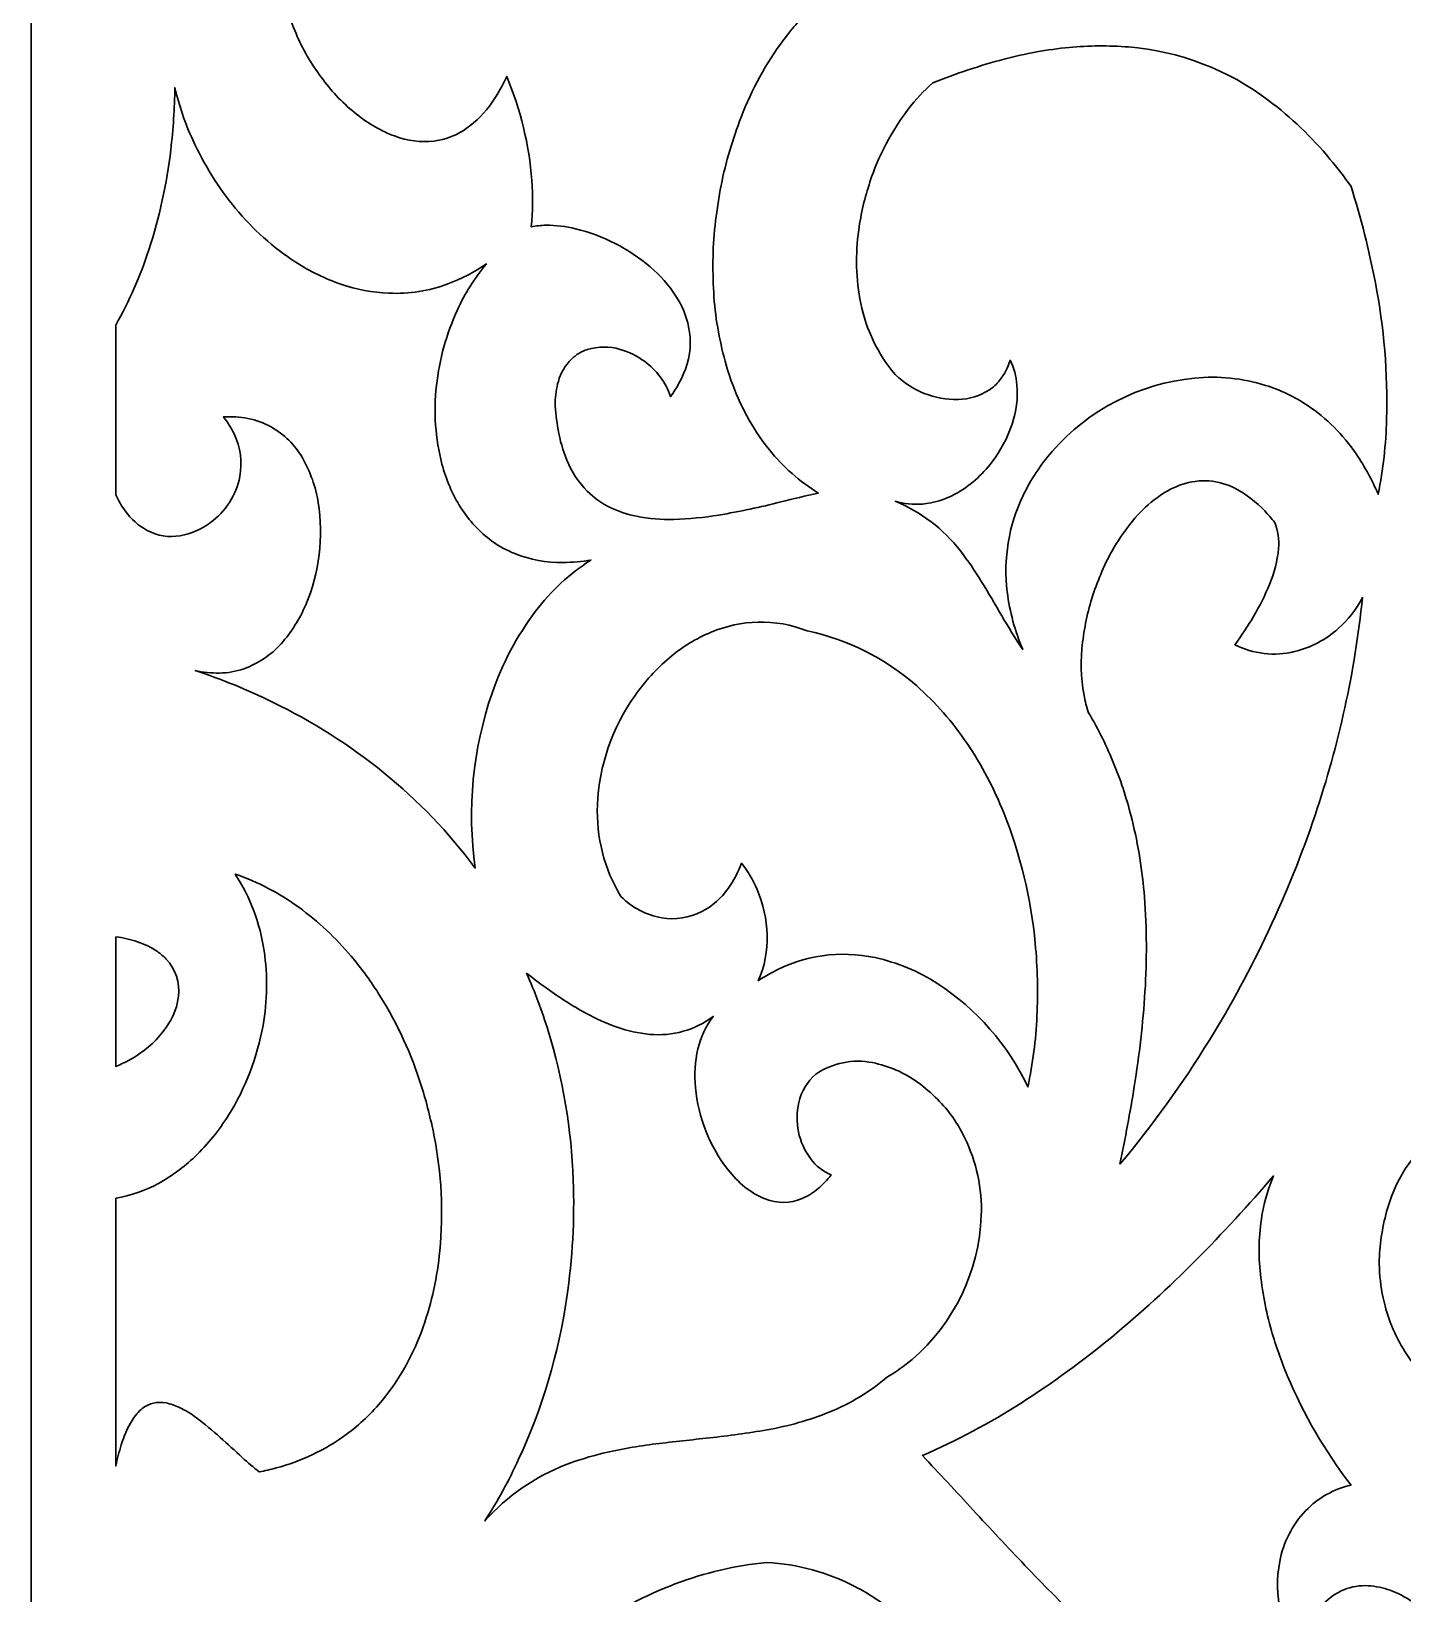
# Model space of a CAD drawing. Header units: centimetres. Extents: x 12.2 to 20.8, y -9 to 9.
# Drawn here: x 12.157 to 15.808, y -4.054 to 0.105 of the extents above; entities that cross this region are included whole.
import ezdxf

# ---------------------------------------------------------------- set-up
doc = ezdxf.new("R2010")
doc.units = ezdxf.units.CM
doc.header["$MEASUREMENT"] = 0
doc.layers.add('layer 1', color=7, linetype='Continuous')

msp = doc.modelspace()

# ---------------------------------------------------------------- linework, layer by layer
at = {"layer": 'layer 1', "color": 250, "lineweight": 30}
for points, knots in [([(20.79752, 9.00068), (20.79752, 9.00068), (12.15709, 9.00068), (12.15709, 9.00068), (12.15709, 9.00068), (12.15709, 9.00068), (12.15709, -9.00021), (12.15709, -9.00021), (12.15709, -9.00021), (12.15709, -9.00021), (20.79752, -9.00021), (20.79752, -9.00021), (20.79752, -9.00021), (20.79752, -9.00021), (20.79752, 9.00068), (20.79752, 9.00068)], [0, 0, 0, 0, 0.2, 0.2, 0.2, 0.2, 0.4, 0.4, 0.4, 0.4, 0.6, 0.6, 0.6, 0.6, 1, 1, 1, 1]), ([(14.37191, 1.285), (14.42733, 1.26719), (14.48125, 1.24504), (14.53318, 1.21873), (14.53318, 1.21873), (14.49732, 1.23253), (14.45994, 1.24201), (14.42184, 1.24698), (14.42184, 1.24698), (14.36106, 1.25491), (14.29926, 1.24903), (14.24107, 1.22978), (14.24107, 1.22978), (14.19495, 1.21452), (14.15142, 1.19229), (14.11202, 1.16388), (14.11202, 1.16388), (14.07021, 1.13374), (14.03246, 1.09832), (13.99974, 1.0585), (13.99974, 1.0585), (13.9135, 0.95356), (13.85701, 0.82732), (13.83627, 0.69308), (13.83627, 0.69308), (13.82749, 0.63621), (13.82656, 0.57839), (13.83353, 0.52127), (13.83353, 0.52127), (13.83926, 0.47436), (13.85259, 0.42868), (13.87298, 0.38604), (13.87298, 0.38604), (13.90223, 0.32492), (13.94816, 0.27326), (14.00546, 0.23708), (14.00546, 0.23708), (14.03796, 0.21655), (14.07331, 0.2009), (14.11035, 0.19063), (14.11035, 0.19063), (14.15191, 0.17911), (14.19459, 0.17207), (14.23764, 0.16964), (14.23764, 0.16964), (14.20909, 0.14322), (14.18306, 0.1142), (14.1599, 0.08296), (14.1599, 0.08296), (14.11296, 0.01967), (14.07487, -0.04974), (14.04671, -0.12333), (14.04671, -0.12333), (14.03549, -0.15263), (14.02535, -0.18233), (14.0163, -0.21237), (14.0163, -0.21237), (14.00712, -0.24283), (13.9995, -0.27375), (13.99346, -0.30498), (13.99346, -0.30498), (13.98739, -0.3364), (13.98241, -0.36802), (13.97852, -0.39979), (13.97852, -0.39979), (13.97463, -0.43152), (13.97239, -0.46344), (13.97178, -0.4954), (13.97178, -0.4954), (13.97119, -0.5271), (13.97179, -0.55881), (13.97358, -0.59046), (13.97358, -0.59046), (13.97535, -0.62167), (13.97891, -0.65276), (13.98423, -0.68357), (13.98423, -0.68357), (13.98945, -0.71379), (13.99607, -0.74376), (14.00405, -0.77337), (14.00405, -0.77337), (14.02225, -0.84086), (14.05084, -0.90513), (14.08877, -0.96384), (14.08877, -0.96384), (14.09891, -0.97953), (14.10992, -0.99463), (14.12175, -1.00908), (14.12175, -1.00908), (14.15842, -1.05449), (14.20243, -1.09348), (14.25194, -1.1244), (14.25194, -1.1244), (14.21856, -1.1316), (14.18531, -1.13942), (14.15222, -1.14786), (14.15222, -1.14786), (14.09781, -1.16174), (14.04285, -1.17333), (13.98747, -1.18261), (13.98747, -1.18261), (13.94765, -1.18928), (13.90742, -1.19317), (13.86706, -1.19423), (13.86706, -1.19423), (13.83396, -1.1951), (13.80087, -1.19234), (13.76837, -1.18599), (13.76837, -1.18599), (13.74388, -1.18121), (13.72011, -1.17329), (13.69764, -1.16244), (13.69764, -1.16244), (13.6751, -1.15154), (13.65458, -1.13689), (13.63697, -1.1191), (13.63697, -1.1191), (13.61365, -1.09556), (13.59526, -1.06762), (13.58284, -1.0369), (13.58284, -1.0369), (13.57223, -1.01065), (13.56441, -0.98337), (13.5595, -0.95548), (13.5595, -0.95548), (13.5553, -0.93161), (13.55255, -0.9075), (13.55126, -0.88329), (13.55126, -0.88329), (13.55193, -0.86416), (13.55487, -0.84518), (13.56004, -0.82674), (13.56004, -0.82674), (13.56633, -0.80434), (13.57836, -0.78398), (13.59496, -0.76767), (13.59496, -0.76767), (13.60699, -0.75585), (13.62166, -0.74708), (13.63777, -0.74208), (13.63777, -0.74208), (13.66599, -0.73333), (13.69615, -0.73317), (13.72446, -0.74162), (13.72446, -0.74162), (13.74768, -0.74854), (13.76956, -0.75931), (13.78923, -0.77347), (13.78923, -0.77347), (13.82156, -0.79676), (13.84582, -0.82951), (13.85869, -0.86722), (13.85869, -0.86722), (13.8752, -0.84479), (13.88854, -0.82018), (13.89834, -0.79411), (13.89834, -0.79411), (13.91185, -0.75817), (13.91482, -0.7191), (13.90691, -0.68153), (13.90691, -0.68153), (13.90078, -0.65246), (13.88933, -0.62477), (13.87313, -0.59988), (13.87313, -0.59988), (13.85419, -0.57077), (13.83111, -0.54456), (13.80463, -0.52209), (13.80463, -0.52209), (13.7471, -0.47326), (13.67894, -0.4385), (13.60562, -0.42063), (13.60562, -0.42063), (13.58001, -0.41439), (13.55373, -0.41125), (13.52737, -0.41131), (13.52737, -0.41131), (13.51409, -0.41133), (13.50084, -0.41274), (13.48785, -0.4155), (13.48785, -0.4155), (13.4921, -0.37453), (13.49266, -0.33325), (13.48951, -0.29218), (13.48951, -0.29218), (13.48221, -0.19686), (13.4596, -0.10331), (13.42254, -0.01519), (13.42254, -0.01519), (13.41155, -0.03917), (13.39856, -0.06217), (13.38372, -0.08398), (13.38372, -0.08398), (13.36516, -0.11123), (13.34188, -0.13494), (13.31497, -0.15399), (13.31497, -0.15399), (13.29315, -0.16943), (13.26827, -0.17999), (13.242, -0.18494), (13.242, -0.18494), (13.20714, -0.19153), (13.1712, -0.1892), (13.13747, -0.17819), (13.13747, -0.17819), (13.11962, -0.17237), (13.10225, -0.16519), (13.08548, -0.15673), (13.08548, -0.15673), (13.06788, -0.14755), (13.05105, -0.13695), (13.03515, -0.12505), (13.03515, -0.12505), (13.0009, -0.09974), (12.97019, -0.06998), (12.94381, -0.03654), (12.94381, -0.03654), (12.93006, -0.01911), (12.91711, -0.00107), (12.905, 0.01754), (12.905, 0.01754), (12.89275, 0.03636), (12.88181, 0.056), (12.87224, 0.07632), (12.87224, 0.07632), (12.86269, 0.0966), (12.85414, 0.11733), (12.84661, 0.13844), (12.84661, 0.13844), (12.82826, 0.1899), (12.81961, 0.2443), (12.82107, 0.29892), (12.82107, 0.29892), (12.82136, 0.30965), (12.82218, 0.32036), (12.82353, 0.33101), (12.82353, 0.33101), (12.82484, 0.40339), (12.83284, 0.47548), (12.84742, 0.54638), (12.84742, 0.54638), (12.87455, 0.67842), (12.92959, 0.80306), (13.00886, 0.91208), (13.00886, 0.91208), (13.03164, 0.9434), (13.05646, 0.97319), (13.08315, 1.00126), (13.08315, 1.00126), (13.15292, 1.07464), (13.23326, 1.13714), (13.32153, 1.18673), (13.32153, 1.18673), (13.39084, 1.22567), (13.4638, 1.25769), (13.53938, 1.28235), (13.53938, 1.28235), (13.64315, 1.31621), (13.75067, 1.33712), (13.85956, 1.34464), (13.85956, 1.34464), (13.90675, 1.34789), (13.95407, 1.34894), (14.00136, 1.34776), (14.00136, 1.34776), (14.12725, 1.34464), (14.25201, 1.32351), (14.37191, 1.285)], [0, 0, 0, 0, 0.0147059, 0.0147059, 0.0147059, 0.0147059, 0.0294118, 0.0294118, 0.0294118, 0.0294118, 0.0441176, 0.0441176, 0.0441176, 0.0441176, 0.0588235, 0.0588235, 0.0588235, 0.0588235, 0.0735294, 0.0735294, 0.0735294, 0.0735294, 0.0882353, 0.0882353, 0.0882353, 0.0882353, 0.1029412, 0.1029412, 0.1029412, 0.1029412, 0.1176471, 0.1176471, 0.1176471, 0.1176471, 0.1323529, 0.1323529, 0.1323529, 0.1323529, 0.1470588, 0.1470588, 0.1470588, 0.1470588, 0.1617647, 0.1617647, 0.1617647, 0.1617647, 0.1764706, 0.1764706, 0.1764706, 0.1764706, 0.1911765, 0.1911765, 0.1911765, 0.1911765, 0.2058824, 0.2058824, 0.2058824, 0.2058824, 0.2205882, 0.2205882, 0.2205882, 0.2205882, 0.2352941, 0.2352941, 0.2352941, 0.2352941, 0.25, 0.25, 0.25, 0.25, 0.2647059, 0.2647059, 0.2647059, 0.2647059, 0.2794118, 0.2794118, 0.2794118, 0.2794118, 0.2941176, 0.2941176, 0.2941176, 0.2941176, 0.3088235, 0.3088235, 0.3088235, 0.3088235, 0.3235294, 0.3235294, 0.3235294, 0.3235294, 0.3382353, 0.3382353, 0.3382353, 0.3382353, 0.3529412, 0.3529412, 0.3529412, 0.3529412, 0.3676471, 0.3676471, 0.3676471, 0.3676471, 0.3823529, 0.3823529, 0.3823529, 0.3823529, 0.3970588, 0.3970588, 0.3970588, 0.3970588, 0.4117647, 0.4117647, 0.4117647, 0.4117647, 0.4264706, 0.4264706, 0.4264706, 0.4264706, 0.4411765, 0.4411765, 0.4411765, 0.4411765, 0.4558824, 0.4558824, 0.4558824, 0.4558824, 0.4705882, 0.4705882, 0.4705882, 0.4705882, 0.4852941, 0.4852941, 0.4852941, 0.4852941, 0.5, 0.5, 0.5, 0.5, 0.5147059, 0.5147059, 0.5147059, 0.5147059, 0.5294118, 0.5294118, 0.5294118, 0.5294118, 0.5441176, 0.5441176, 0.5441176, 0.5441176, 0.5588235, 0.5588235, 0.5588235, 0.5588235, 0.5735294, 0.5735294, 0.5735294, 0.5735294, 0.5882353, 0.5882353, 0.5882353, 0.5882353, 0.6029412, 0.6029412, 0.6029412, 0.6029412, 0.6176471, 0.6176471, 0.6176471, 0.6176471, 0.6323529, 0.6323529, 0.6323529, 0.6323529, 0.6470588, 0.6470588, 0.6470588, 0.6470588, 0.6617647, 0.6617647, 0.6617647, 0.6617647, 0.6764706, 0.6764706, 0.6764706, 0.6764706, 0.6911765, 0.6911765, 0.6911765, 0.6911765, 0.7058824, 0.7058824, 0.7058824, 0.7058824, 0.7205882, 0.7205882, 0.7205882, 0.7205882, 0.7352941, 0.7352941, 0.7352941, 0.7352941, 0.75, 0.75, 0.75, 0.75, 0.7647059, 0.7647059, 0.7647059, 0.7647059, 0.7794118, 0.7794118, 0.7794118, 0.7794118, 0.7941176, 0.7941176, 0.7941176, 0.7941176, 0.8088235, 0.8088235, 0.8088235, 0.8088235, 0.8235294, 0.8235294, 0.8235294, 0.8235294, 0.8382353, 0.8382353, 0.8382353, 0.8382353, 0.8529412, 0.8529412, 0.8529412, 0.8529412, 0.8676471, 0.8676471, 0.8676471, 0.8676471, 0.8823529, 0.8823529, 0.8823529, 0.8823529, 0.8970588, 0.8970588, 0.8970588, 0.8970588, 0.9117647, 0.9117647, 0.9117647, 0.9117647, 0.9264706, 0.9264706, 0.9264706, 0.9264706, 0.9411765, 0.9411765, 0.9411765, 0.9411765, 0.9558824, 0.9558824, 0.9558824, 0.9558824, 0.9705882, 0.9705882, 0.9705882, 0.9705882, 1, 1, 1, 1]), ([(15.61383, -0.23499), (15.63338, -0.25855), (15.65211, -0.28279), (15.66997, -0.30766), (15.66997, -0.30766), (15.69639, -0.39186), (15.71804, -0.47748), (15.7348, -0.56412), (15.7348, -0.56412), (15.75791, -0.6836), (15.76795, -0.80522), (15.76475, -0.92687), (15.76475, -0.92687), (15.76298, -0.9942), (15.75548, -1.06125), (15.74233, -1.12731), (15.74233, -1.12731), (15.72622, -1.08979), (15.70658, -1.05387), (15.68368, -1.02006), (15.68368, -1.02006), (15.64906, -0.96892), (15.60489, -0.92491), (15.55362, -0.89049), (15.55362, -0.89049), (15.5194, -0.86751), (15.48202, -0.84963), (15.44265, -0.83742), (15.44265, -0.83742), (15.38153, -0.81848), (15.31722, -0.81192), (15.25353, -0.81814), (15.25353, -0.81814), (15.10707, -0.83248), (14.97149, -0.90222), (14.87472, -1.0131), (14.87472, -1.0131), (14.84362, -1.04873), (14.81746, -1.08841), (14.79697, -1.13105), (14.79697, -1.13105), (14.7587, -1.2107), (14.74411, -1.29973), (14.75498, -1.38743), (14.75498, -1.38743), (14.7615, -1.44004), (14.77534, -1.4915), (14.79608, -1.54028), (14.79608, -1.54028), (14.77662, -1.511), (14.75807, -1.48114), (14.74044, -1.45072), (14.74044, -1.45072), (14.72282, -1.42031), (14.70485, -1.39011), (14.68652, -1.36012), (14.68652, -1.36012), (14.66921, -1.33177), (14.65038, -1.30438), (14.63013, -1.27805), (14.63013, -1.27805), (14.58505, -1.21945), (14.52514, -1.17388), (14.45662, -1.14609), (14.45662, -1.14609), (14.48011, -1.15292), (14.50466, -1.15539), (14.52904, -1.15336), (14.52904, -1.15336), (14.55937, -1.15083), (14.58884, -1.14192), (14.61549, -1.12721), (14.61549, -1.12721), (14.65397, -1.10598), (14.6876, -1.07692), (14.71418, -1.04192), (14.71418, -1.04192), (14.73751, -1.01121), (14.7557, -0.9769), (14.76803, -0.94036), (14.76803, -0.94036), (14.77928, -0.90698), (14.78362, -0.87165), (14.78076, -0.83655), (14.78076, -0.83655), (14.77889, -0.81366), (14.77279, -0.79131), (14.76276, -0.77066), (14.76276, -0.77066), (14.75665, -0.79021), (14.74703, -0.80847), (14.73437, -0.82457), (14.73437, -0.82457), (14.72682, -0.83417), (14.71778, -0.84248), (14.70759, -0.8492), (14.70759, -0.8492), (14.6827, -0.86561), (14.65369, -0.87463), (14.62389, -0.87523), (14.62389, -0.87523), (14.5619, -0.87649), (14.50207, -0.85276), (14.45778, -0.80938), (14.45778, -0.80938), (14.45778, -0.80938), (14.45662, -0.80823), (14.45662, -0.80823), (14.45662, -0.80823), (14.43342, -0.78146), (14.41395, -0.75167), (14.39874, -0.71968), (14.39874, -0.71968), (14.38354, -0.68771), (14.37231, -0.65401), (14.36529, -0.61932), (14.36529, -0.61932), (14.35226, -0.5549), (14.35033, -0.48876), (14.35957, -0.42369), (14.35957, -0.42369), (14.36575, -0.38021), (14.37577, -0.33737), (14.38951, -0.29565), (14.38951, -0.29565), (14.41244, -0.226), (14.44685, -0.16069), (14.49132, -0.10238), (14.49132, -0.10238), (14.51076, -0.0769), (14.5327, -0.05345), (14.55682, -0.03236), (14.55682, -0.03236), (14.6187, -0.00741), (14.68204, 0.01371), (14.74651, 0.03088), (14.74651, 0.03088), (14.80329, 0.04601), (14.86121, 0.05644), (14.9197, 0.06209), (14.9197, 0.06209), (14.97214, 0.06715), (15.02491, 0.06756), (15.07742, 0.06332), (15.07742, 0.06332), (15.21286, 0.0524), (15.3423, 0.00304), (15.45065, -0.07896), (15.45065, -0.07896), (15.51086, -0.12453), (15.5656, -0.17688), (15.61383, -0.23499)], [0, 0, 0, 0, 0.025641, 0.025641, 0.025641, 0.025641, 0.0512821, 0.0512821, 0.0512821, 0.0512821, 0.0769231, 0.0769231, 0.0769231, 0.0769231, 0.1025641, 0.1025641, 0.1025641, 0.1025641, 0.1282051, 0.1282051, 0.1282051, 0.1282051, 0.1538462, 0.1538462, 0.1538462, 0.1538462, 0.1794872, 0.1794872, 0.1794872, 0.1794872, 0.2051282, 0.2051282, 0.2051282, 0.2051282, 0.2307692, 0.2307692, 0.2307692, 0.2307692, 0.2564103, 0.2564103, 0.2564103, 0.2564103, 0.2820513, 0.2820513, 0.2820513, 0.2820513, 0.3076923, 0.3076923, 0.3076923, 0.3076923, 0.3333333, 0.3333333, 0.3333333, 0.3333333, 0.3589744, 0.3589744, 0.3589744, 0.3589744, 0.3846154, 0.3846154, 0.3846154, 0.3846154, 0.4102564, 0.4102564, 0.4102564, 0.4102564, 0.4358974, 0.4358974, 0.4358974, 0.4358974, 0.4615385, 0.4615385, 0.4615385, 0.4615385, 0.4871795, 0.4871795, 0.4871795, 0.4871795, 0.5128205, 0.5128205, 0.5128205, 0.5128205, 0.5384615, 0.5384615, 0.5384615, 0.5384615, 0.5641026, 0.5641026, 0.5641026, 0.5641026, 0.5897436, 0.5897436, 0.5897436, 0.5897436, 0.6153846, 0.6153846, 0.6153846, 0.6153846, 0.6410256, 0.6410256, 0.6410256, 0.6410256, 0.6666667, 0.6666667, 0.6666667, 0.6666667, 0.6923077, 0.6923077, 0.6923077, 0.6923077, 0.7179487, 0.7179487, 0.7179487, 0.7179487, 0.7435897, 0.7435897, 0.7435897, 0.7435897, 0.7692308, 0.7692308, 0.7692308, 0.7692308, 0.7948718, 0.7948718, 0.7948718, 0.7948718, 0.8205128, 0.8205128, 0.8205128, 0.8205128, 0.8461538, 0.8461538, 0.8461538, 0.8461538, 0.8717949, 0.8717949, 0.8717949, 0.8717949, 0.8974359, 0.8974359, 0.8974359, 0.8974359, 0.9230769, 0.9230769, 0.9230769, 0.9230769, 0.9487179, 0.9487179, 0.9487179, 0.9487179, 1, 1, 1, 1]), ([(13.57268, -1.30903), (13.59753, -1.30876), (13.62232, -1.30658), (13.64684, -1.30251), (13.64684, -1.30251), (13.59, -1.33875), (13.54014, -1.38487), (13.4996, -1.43872), (13.4996, -1.43872), (13.44984, -1.50482), (13.41078, -1.5783), (13.38382, -1.65651), (13.38382, -1.65651), (13.33227, -1.80608), (13.3168, -1.96564), (13.33869, -2.12231), (13.33869, -2.12231), (13.26872, -2.02789), (13.1871, -1.94274), (13.09572, -1.86884), (13.09572, -1.86884), (13.00441, -1.79501), (12.90502, -1.73181), (12.79943, -1.68044), (12.79943, -1.68044), (12.73267, -1.64796), (12.66385, -1.61994), (12.5934, -1.59655), (12.5934, -1.59655), (12.61468, -1.60143), (12.63647, -1.6037), (12.6583, -1.60331), (12.6583, -1.60331), (12.68019, -1.60292), (12.70187, -1.59904), (12.72253, -1.59181), (12.72253, -1.59181), (12.76089, -1.57838), (12.79519, -1.55544), (12.82223, -1.5251), (12.82223, -1.5251), (12.84947, -1.49455), (12.87152, -1.45975), (12.88751, -1.42207), (12.88751, -1.42207), (12.92403, -1.33603), (12.93559, -1.24149), (12.92085, -1.14919), (12.92085, -1.14919), (12.91418, -1.10745), (12.89998, -1.06729), (12.87891, -1.03064), (12.87891, -1.03064), (12.85908, -0.99613), (12.8303, -0.96763), (12.79559, -0.94814), (12.79559, -0.94814), (12.7764, -0.93736), (12.75558, -0.92979), (12.73394, -0.92573), (12.73394, -0.92573), (12.71237, -0.92169), (12.69041, -0.9202), (12.66849, -0.9213), (12.66849, -0.9213), (12.67965, -0.9353), (12.68921, -0.9505), (12.697, -0.96661), (12.697, -0.96661), (12.71408, -1.00191), (12.7194, -1.04177), (12.71218, -1.08032), (12.71218, -1.08032), (12.7076, -1.1048), (12.69822, -1.12815), (12.68461, -1.14902), (12.68461, -1.14902), (12.67101, -1.16984), (12.65384, -1.1881), (12.6339, -1.20295), (12.6339, -1.20295), (12.61009, -1.22067), (12.58247, -1.23259), (12.55324, -1.23775), (12.55324, -1.23775), (12.52338, -1.24302), (12.49259, -1.23808), (12.46586, -1.22375), (12.46586, -1.22375), (12.44245, -1.2112), (12.42228, -1.19336), (12.40695, -1.17166), (12.40695, -1.17166), (12.39735, -1.15807), (12.38903, -1.14361), (12.38211, -1.12849), (12.38211, -1.12849), (12.38211, -1.12849), (12.38211, -0.67681), (12.38211, -0.67681), (12.38211, -0.67681), (12.41817, -0.61318), (12.4477, -0.54609), (12.47026, -0.47652), (12.47026, -0.47652), (12.49834, -0.38991), (12.51786, -0.30077), (12.52853, -0.21035), (12.52853, -0.21035), (12.53501, -0.15541), (12.53858, -0.10017), (12.53924, -0.04486), (12.53924, -0.04486), (12.5506, -0.09277), (12.56659, -0.13945), (12.58702, -0.18426), (12.58702, -0.18426), (12.61685, -0.24971), (12.6551, -0.31096), (12.70082, -0.3665), (12.70082, -0.3665), (12.74661, -0.42213), (12.80065, -0.47038), (12.8611, -0.50959), (12.8611, -0.50959), (12.89867, -0.53396), (12.9391, -0.55361), (12.98148, -0.5681), (12.98148, -0.5681), (13.02265, -0.58217), (13.06562, -0.59028), (13.10909, -0.59216), (13.10909, -0.59216), (13.16251, -0.59447), (13.21583, -0.58605), (13.26593, -0.56737), (13.26593, -0.56737), (13.30217, -0.55386), (13.33662, -0.53599), (13.36853, -0.51415), (13.36853, -0.51415), (13.33764, -0.55129), (13.31178, -0.59233), (13.2916, -0.63623), (13.2916, -0.63623), (13.26225, -0.70008), (13.24331, -0.7682), (13.23552, -0.83804), (13.23552, -0.83804), (13.2277, -0.90801), (13.23272, -0.9788), (13.25033, -1.04697), (13.25033, -1.04697), (13.26097, -1.08813), (13.27792, -1.12738), (13.30059, -1.16335), (13.30059, -1.16335), (13.3223, -1.19781), (13.35035, -1.22782), (13.38326, -1.25181), (13.38326, -1.25181), (13.40203, -1.26549), (13.42245, -1.27674), (13.44406, -1.28528), (13.44406, -1.28528), (13.48499, -1.30145), (13.52866, -1.30952), (13.57268, -1.30903)], [0, 0, 0, 0, 0.0232558, 0.0232558, 0.0232558, 0.0232558, 0.0465116, 0.0465116, 0.0465116, 0.0465116, 0.0697674, 0.0697674, 0.0697674, 0.0697674, 0.0930233, 0.0930233, 0.0930233, 0.0930233, 0.1162791, 0.1162791, 0.1162791, 0.1162791, 0.1395349, 0.1395349, 0.1395349, 0.1395349, 0.1627907, 0.1627907, 0.1627907, 0.1627907, 0.1860465, 0.1860465, 0.1860465, 0.1860465, 0.2093023, 0.2093023, 0.2093023, 0.2093023, 0.2325581, 0.2325581, 0.2325581, 0.2325581, 0.255814, 0.255814, 0.255814, 0.255814, 0.2790698, 0.2790698, 0.2790698, 0.2790698, 0.3023256, 0.3023256, 0.3023256, 0.3023256, 0.3255814, 0.3255814, 0.3255814, 0.3255814, 0.3488372, 0.3488372, 0.3488372, 0.3488372, 0.372093, 0.372093, 0.372093, 0.372093, 0.3953488, 0.3953488, 0.3953488, 0.3953488, 0.4186047, 0.4186047, 0.4186047, 0.4186047, 0.4418605, 0.4418605, 0.4418605, 0.4418605, 0.4651163, 0.4651163, 0.4651163, 0.4651163, 0.4883721, 0.4883721, 0.4883721, 0.4883721, 0.5116279, 0.5116279, 0.5116279, 0.5116279, 0.5348837, 0.5348837, 0.5348837, 0.5348837, 0.5581395, 0.5581395, 0.5581395, 0.5581395, 0.5813953, 0.5813953, 0.5813953, 0.5813953, 0.6046512, 0.6046512, 0.6046512, 0.6046512, 0.627907, 0.627907, 0.627907, 0.627907, 0.6511628, 0.6511628, 0.6511628, 0.6511628, 0.6744186, 0.6744186, 0.6744186, 0.6744186, 0.6976744, 0.6976744, 0.6976744, 0.6976744, 0.7209302, 0.7209302, 0.7209302, 0.7209302, 0.744186, 0.744186, 0.744186, 0.744186, 0.7674419, 0.7674419, 0.7674419, 0.7674419, 0.7906977, 0.7906977, 0.7906977, 0.7906977, 0.8139535, 0.8139535, 0.8139535, 0.8139535, 0.8372093, 0.8372093, 0.8372093, 0.8372093, 0.8604651, 0.8604651, 0.8604651, 0.8604651, 0.8837209, 0.8837209, 0.8837209, 0.8837209, 0.9069767, 0.9069767, 0.9069767, 0.9069767, 0.9302326, 0.9302326, 0.9302326, 0.9302326, 0.9534884, 0.9534884, 0.9534884, 0.9534884, 1, 1, 1, 1]), ([(15.05494, -2.91056), (15.06913, -2.84186), (15.08184, -2.77286), (15.09308, -2.70362), (15.09308, -2.70362), (15.10665, -2.62002), (15.11616, -2.53582), (15.12157, -2.4513), (15.12157, -2.4513), (15.12693, -2.36755), (15.12645, -2.28354), (15.12013, -2.19986), (15.12013, -2.19986), (15.11488, -2.13044), (15.10386, -2.06159), (15.08718, -1.994), (15.08718, -1.994), (15.07486, -1.94406), (15.05904, -1.89505), (15.03985, -1.84733), (15.03985, -1.84733), (15.02065, -1.7996), (14.99779, -1.75343), (14.97146, -1.70923), (14.97146, -1.70923), (14.96624, -1.69384), (14.96218, -1.67809), (14.95932, -1.66209), (14.95932, -1.66209), (14.95096, -1.61548), (14.94971, -1.56786), (14.95561, -1.52087), (14.95561, -1.52087), (14.95843, -1.49848), (14.96222, -1.47621), (14.96698, -1.45415), (14.96698, -1.45415), (14.97179, -1.43183), (14.97798, -1.40983), (14.98551, -1.38827), (14.98551, -1.38827), (14.993, -1.36684), (15.00135, -1.34571), (15.01054, -1.32494), (15.01054, -1.32494), (15.03339, -1.27326), (15.06421, -1.22547), (15.10187, -1.18334), (15.10187, -1.18334), (15.11965, -1.16344), (15.13979, -1.14576), (15.16183, -1.1307), (15.16183, -1.1307), (15.17971, -1.11849), (15.19911, -1.10867), (15.21955, -1.10151), (15.21955, -1.10151), (15.26645, -1.08508), (15.31811, -1.08892), (15.36207, -1.11209), (15.36207, -1.11209), (15.39129, -1.1275), (15.41775, -1.14767), (15.44034, -1.17176), (15.44034, -1.17176), (15.44958, -1.18161), (15.45842, -1.19184), (15.46682, -1.20241), (15.46682, -1.20241), (15.47591, -1.22431), (15.47943, -1.24813), (15.47708, -1.27172), (15.47708, -1.27172), (15.47379, -1.30462), (15.46573, -1.33687), (15.45313, -1.36744), (15.45313, -1.36744), (15.44103, -1.39683), (15.42677, -1.42529), (15.41048, -1.45258), (15.41048, -1.45258), (15.39511, -1.47835), (15.37862, -1.50344), (15.36107, -1.52778), (15.36107, -1.52778), (15.41005, -1.55263), (15.46625, -1.55918), (15.51962, -1.54624), (15.51962, -1.54624), (15.56287, -1.53576), (15.60284, -1.51473), (15.63597, -1.48501), (15.63597, -1.48501), (15.66216, -1.46152), (15.68402, -1.43364), (15.70059, -1.40261), (15.70059, -1.40261), (15.68003, -1.59967), (15.63768, -1.79388), (15.57433, -1.9816), (15.57433, -1.9816), (15.50355, -2.19131), (15.40912, -2.39233), (15.2929, -2.58069), (15.2929, -2.58069), (15.22162, -2.69622), (15.14208, -2.80647), (15.05494, -2.91056)], [0, 0, 0, 0, 0.0357143, 0.0357143, 0.0357143, 0.0357143, 0.0714286, 0.0714286, 0.0714286, 0.0714286, 0.1071429, 0.1071429, 0.1071429, 0.1071429, 0.1428571, 0.1428571, 0.1428571, 0.1428571, 0.1785714, 0.1785714, 0.1785714, 0.1785714, 0.2142857, 0.2142857, 0.2142857, 0.2142857, 0.25, 0.25, 0.25, 0.25, 0.2857143, 0.2857143, 0.2857143, 0.2857143, 0.3214286, 0.3214286, 0.3214286, 0.3214286, 0.3571429, 0.3571429, 0.3571429, 0.3571429, 0.3928571, 0.3928571, 0.3928571, 0.3928571, 0.4285714, 0.4285714, 0.4285714, 0.4285714, 0.4642857, 0.4642857, 0.4642857, 0.4642857, 0.5, 0.5, 0.5, 0.5, 0.5357143, 0.5357143, 0.5357143, 0.5357143, 0.5714286, 0.5714286, 0.5714286, 0.5714286, 0.6071429, 0.6071429, 0.6071429, 0.6071429, 0.6428571, 0.6428571, 0.6428571, 0.6428571, 0.6785714, 0.6785714, 0.6785714, 0.6785714, 0.7142857, 0.7142857, 0.7142857, 0.7142857, 0.75, 0.75, 0.75, 0.75, 0.7857143, 0.7857143, 0.7857143, 0.7857143, 0.8214286, 0.8214286, 0.8214286, 0.8214286, 0.8571429, 0.8571429, 0.8571429, 0.8571429, 0.8928571, 0.8928571, 0.8928571, 0.8928571, 0.9285714, 0.9285714, 0.9285714, 0.9285714, 1, 1, 1, 1]), ([(14.51295, -1.63684), (14.5642, -1.68218), (14.60952, -1.73382), (14.64781, -1.79052), (14.64781, -1.79052), (14.68695, -1.84849), (14.71975, -1.91052), (14.74563, -1.9755), (14.74563, -1.9755), (14.78996, -2.08682), (14.81819, -2.20392), (14.82946, -2.32321), (14.82946, -2.32321), (14.83553, -2.38746), (14.83705, -2.45207), (14.834, -2.51654), (14.834, -2.51654), (14.83101, -2.57986), (14.82294, -2.64284), (14.80988, -2.70487), (14.80988, -2.70487), (14.75685, -2.59287), (14.6738, -2.49784), (14.56988, -2.43033), (14.56988, -2.43033), (14.519, -2.39727), (14.46254, -2.37376), (14.40323, -2.36093), (14.40323, -2.36093), (14.30997, -2.34077), (14.21263, -2.35469), (14.12879, -2.40023), (14.12879, -2.40023), (14.1162, -2.40706), (14.10395, -2.41449), (14.09207, -2.42249), (14.09207, -2.42249), (14.10917, -2.3842), (14.11734, -2.34253), (14.11597, -2.30062), (14.11597, -2.30062), (14.1146, -2.25888), (14.10553, -2.21777), (14.08919, -2.17934), (14.08919, -2.17934), (14.07855, -2.15432), (14.06454, -2.13088), (14.04754, -2.10966), (14.04754, -2.10966), (14.03867, -2.1333), (14.02687, -2.15574), (14.01242, -2.17645), (14.01242, -2.17645), (13.9942, -2.20255), (13.96989, -2.22383), (13.94161, -2.23843), (13.94161, -2.23843), (13.90887, -2.25534), (13.87149, -2.2611), (13.83518, -2.25483), (13.83518, -2.25483), (13.79396, -2.24771), (13.75597, -2.22787), (13.72656, -2.19811), (13.72656, -2.19811), (13.68215, -2.12484), (13.66044, -2.04001), (13.66417, -1.95442), (13.66417, -1.95442), (13.66872, -1.84968), (13.70345, -1.74843), (13.76411, -1.66293), (13.76411, -1.66293), (13.79042, -1.62585), (13.82122, -1.59217), (13.85579, -1.56265), (13.85579, -1.56265), (13.8891, -1.53421), (13.92668, -1.51117), (13.96714, -1.49439), (13.96714, -1.49439), (14.00664, -1.478), (14.04879, -1.46888), (14.09153, -1.46746), (14.09153, -1.46746), (14.13629, -1.46637), (14.18081, -1.47444), (14.22234, -1.49117), (14.22234, -1.49117), (14.33022, -1.5136), (14.43042, -1.56384), (14.51295, -1.63684)], [0, 0, 0, 0, 0.0416667, 0.0416667, 0.0416667, 0.0416667, 0.0833333, 0.0833333, 0.0833333, 0.0833333, 0.125, 0.125, 0.125, 0.125, 0.1666667, 0.1666667, 0.1666667, 0.1666667, 0.2083333, 0.2083333, 0.2083333, 0.2083333, 0.25, 0.25, 0.25, 0.25, 0.2916667, 0.2916667, 0.2916667, 0.2916667, 0.3333333, 0.3333333, 0.3333333, 0.3333333, 0.375, 0.375, 0.375, 0.375, 0.4166667, 0.4166667, 0.4166667, 0.4166667, 0.4583333, 0.4583333, 0.4583333, 0.4583333, 0.5, 0.5, 0.5, 0.5, 0.5416667, 0.5416667, 0.5416667, 0.5416667, 0.5833333, 0.5833333, 0.5833333, 0.5833333, 0.625, 0.625, 0.625, 0.625, 0.6666667, 0.6666667, 0.6666667, 0.6666667, 0.7083333, 0.7083333, 0.7083333, 0.7083333, 0.75, 0.75, 0.75, 0.75, 0.7916667, 0.7916667, 0.7916667, 0.7916667, 0.8333333, 0.8333333, 0.8333333, 0.8333333, 0.875, 0.875, 0.875, 0.875, 0.9166667, 0.9166667, 0.9166667, 0.9166667, 1, 1, 1, 1]), ([(12.38211, -3.00087), (12.42189, -2.99449), (12.46027, -2.98131), (12.49558, -2.9619), (12.49558, -2.9619), (12.53078, -2.94255), (12.56329, -2.91869), (12.5923, -2.8909), (12.5923, -2.8909), (12.62674, -2.8579), (12.65693, -2.82074), (12.68219, -2.78028), (12.68219, -2.78028), (12.7278, -2.7072), (12.75896, -2.62606), (12.77396, -2.54123), (12.77396, -2.54123), (12.78558, -2.47553), (12.78656, -2.40841), (12.77687, -2.3424), (12.77687, -2.3424), (12.76619, -2.26966), (12.73995, -2.2001), (12.69993, -2.13843), (12.69993, -2.13843), (12.76032, -2.15944), (12.81731, -2.18925), (12.86903, -2.22686), (12.86903, -2.22686), (12.92066, -2.26441), (12.96754, -2.3081), (13.00863, -2.35696), (13.00863, -2.35696), (13.03663, -2.39026), (13.06223, -2.4255), (13.08526, -2.46241), (13.08526, -2.46241), (13.13231, -2.53784), (13.16953, -2.61901), (13.19599, -2.70389), (13.19599, -2.70389), (13.2093, -2.74658), (13.22034, -2.78996), (13.22906, -2.83382), (13.22906, -2.83382), (13.24918, -2.93506), (13.25442, -3.03871), (13.24461, -3.14146), (13.24461, -3.14146), (13.23803, -3.21037), (13.22323, -3.27826), (13.20052, -3.34366), (13.20052, -3.34366), (13.17595, -3.41444), (13.13923, -3.48042), (13.09203, -3.53862), (13.09203, -3.53862), (13.06402, -3.57317), (13.03164, -3.60396), (12.99572, -3.63021), (12.99572, -3.63021), (12.93957, -3.67126), (12.87627, -3.70153), (12.80907, -3.71947), (12.80907, -3.71947), (12.79419, -3.72344), (12.77918, -3.72691), (12.76406, -3.72985), (12.76406, -3.72985), (12.74838, -3.71772), (12.73324, -3.7049), (12.71869, -3.69141), (12.71869, -3.69141), (12.69931, -3.67344), (12.67976, -3.65565), (12.66006, -3.63803), (12.66006, -3.63803), (12.63976, -3.61989), (12.61875, -3.60257), (12.59705, -3.58613), (12.59705, -3.58613), (12.58283, -3.57535), (12.56754, -3.56605), (12.55142, -3.55838), (12.55142, -3.55838), (12.53989, -3.5529), (12.52774, -3.54884), (12.51522, -3.5463), (12.51522, -3.5463), (12.49357, -3.5419), (12.4711, -3.54712), (12.45362, -3.56064), (12.45362, -3.56064), (12.44223, -3.56944), (12.43264, -3.58034), (12.42535, -3.59276), (12.42535, -3.59276), (12.41328, -3.61333), (12.40366, -3.63523), (12.39668, -3.65803), (12.39668, -3.65803), (12.39097, -3.67663), (12.38611, -3.69549), (12.38211, -3.71453), (12.38211, -3.71453), (12.38211, -3.71453), (12.38211, -3.00087), (12.38211, -3.00087)], [0, 0, 0, 0, 0.0357143, 0.0357143, 0.0357143, 0.0357143, 0.0714286, 0.0714286, 0.0714286, 0.0714286, 0.1071429, 0.1071429, 0.1071429, 0.1071429, 0.1428571, 0.1428571, 0.1428571, 0.1428571, 0.1785714, 0.1785714, 0.1785714, 0.1785714, 0.2142857, 0.2142857, 0.2142857, 0.2142857, 0.25, 0.25, 0.25, 0.25, 0.2857143, 0.2857143, 0.2857143, 0.2857143, 0.3214286, 0.3214286, 0.3214286, 0.3214286, 0.3571429, 0.3571429, 0.3571429, 0.3571429, 0.3928571, 0.3928571, 0.3928571, 0.3928571, 0.4285714, 0.4285714, 0.4285714, 0.4285714, 0.4642857, 0.4642857, 0.4642857, 0.4642857, 0.5, 0.5, 0.5, 0.5, 0.5357143, 0.5357143, 0.5357143, 0.5357143, 0.5714286, 0.5714286, 0.5714286, 0.5714286, 0.6071429, 0.6071429, 0.6071429, 0.6071429, 0.6428571, 0.6428571, 0.6428571, 0.6428571, 0.6785714, 0.6785714, 0.6785714, 0.6785714, 0.7142857, 0.7142857, 0.7142857, 0.7142857, 0.75, 0.75, 0.75, 0.75, 0.7857143, 0.7857143, 0.7857143, 0.7857143, 0.8214286, 0.8214286, 0.8214286, 0.8214286, 0.8571429, 0.8571429, 0.8571429, 0.8571429, 0.8928571, 0.8928571, 0.8928571, 0.8928571, 0.9285714, 0.9285714, 0.9285714, 0.9285714, 1, 1, 1, 1]), ([(12.38211, -2.3051), (12.40164, -2.30805), (12.42091, -2.31259), (12.43971, -2.31867), (12.43971, -2.31867), (12.45858, -2.32478), (12.47648, -2.33355), (12.49286, -2.34472), (12.49286, -2.34472), (12.50133, -2.35049), (12.50915, -2.35715), (12.5162, -2.36459), (12.5162, -2.36459), (12.54135, -2.39109), (12.5534, -2.42745), (12.54909, -2.46374), (12.54909, -2.46374), (12.54605, -2.48929), (12.53736, -2.51386), (12.52365, -2.53565), (12.52365, -2.53565), (12.50386, -2.56709), (12.47792, -2.59422), (12.44741, -2.61541), (12.44741, -2.61541), (12.42706, -2.62955), (12.40514, -2.6413), (12.38211, -2.65043), (12.38211, -2.65043), (12.38211, -2.65043), (12.38211, -2.3051), (12.38211, -2.3051)], [0, 0, 0, 0, 0.1111111, 0.1111111, 0.1111111, 0.1111111, 0.2222222, 0.2222222, 0.2222222, 0.2222222, 0.3333333, 0.3333333, 0.3333333, 0.3333333, 0.4444444, 0.4444444, 0.4444444, 0.4444444, 0.5555556, 0.5555556, 0.5555556, 0.5555556, 0.6666667, 0.6666667, 0.6666667, 0.6666667, 0.7777778, 0.7777778, 0.7777778, 0.7777778, 1, 1, 1, 1]), ([(13.4753, -2.40229), (13.49361, -2.41654), (13.51218, -2.43045), (13.531, -2.44402), (13.531, -2.44402), (13.56385, -2.46771), (13.59809, -2.48942), (13.63352, -2.50903), (13.63352, -2.50903), (13.66006, -2.52371), (13.68781, -2.53612), (13.71645, -2.54611), (13.71645, -2.54611), (13.74444, -2.55587), (13.77351, -2.56224), (13.80303, -2.56506), (13.80303, -2.56506), (13.8634, -2.57084), (13.92379, -2.55384), (13.97227, -2.5174), (13.97227, -2.5174), (13.95262, -2.54277), (13.93878, -2.57214), (13.93173, -2.60344), (13.93173, -2.60344), (13.9241, -2.63733), (13.92187, -2.67221), (13.92512, -2.7068), (13.92512, -2.7068), (13.93259, -2.78619), (13.96247, -2.86188), (14.01127, -2.92496), (14.01127, -2.92496), (14.02459, -2.94219), (14.03987, -2.95783), (14.05679, -2.97156), (14.05679, -2.97156), (14.07307, -2.98477), (14.09127, -2.99542), (14.11075, -3.00316), (14.11075, -3.00316), (14.14235, -3.0157), (14.17763, -3.01535), (14.20896, -3.00216), (14.20896, -3.00216), (14.22446, -2.99564), (14.23884, -2.98671), (14.25156, -2.97571), (14.25156, -2.97571), (14.26423, -2.96475), (14.27584, -2.95262), (14.28624, -2.93949), (14.28624, -2.93949), (14.26443, -2.93), (14.24549, -2.91497), (14.23129, -2.89589), (14.23129, -2.89589), (14.19945, -2.85311), (14.18804, -2.79854), (14.20004, -2.74658), (14.20004, -2.74658), (14.20682, -2.71722), (14.22265, -2.69075), (14.2453, -2.67087), (14.2453, -2.67087), (14.28961, -2.64106), (14.34393, -2.63013), (14.39633, -2.64045), (14.39633, -2.64045), (14.43977, -2.64901), (14.48082, -2.66691), (14.51666, -2.6929), (14.51666, -2.6929), (14.53544, -2.70653), (14.55311, -2.72163), (14.56951, -2.73806), (14.56951, -2.73806), (14.59901, -2.76762), (14.62325, -2.80199), (14.6412, -2.8397), (14.6412, -2.8397), (14.67314, -2.90427), (14.68848, -2.97574), (14.68586, -3.04772), (14.68586, -3.04772), (14.6805, -3.19538), (14.61377, -3.33397), (14.50174, -3.43031), (14.50174, -3.43031), (14.48145, -3.44775), (14.45959, -3.46326), (14.43642, -3.47664), (14.43642, -3.47664), (14.39012, -3.51612), (14.33776, -3.54784), (14.28135, -3.57062), (14.28135, -3.57062), (14.22788, -3.59219), (14.17229, -3.60804), (14.11549, -3.61789), (14.11549, -3.61789), (14.06473, -3.62669), (14.01371, -3.63382), (13.96248, -3.63928), (13.96248, -3.63928), (13.91488, -3.64436), (13.86731, -3.6497), (13.81976, -3.65532), (13.81976, -3.65532), (13.77218, -3.66094), (13.72497, -3.66932), (13.67836, -3.68041), (13.67836, -3.68041), (13.64539, -3.68825), (13.61297, -3.69827), (13.58133, -3.7104), (13.58133, -3.7104), (13.49816, -3.74227), (13.42386, -3.79371), (13.36476, -3.86033), (13.36476, -3.86033), (13.39832, -3.80778), (13.42828, -3.75301), (13.45441, -3.69639), (13.45441, -3.69639), (13.5176, -3.55952), (13.5608, -3.41425), (13.58266, -3.26509), (13.58266, -3.26509), (13.5978, -3.16179), (13.60355, -3.05732), (13.59984, -2.95298), (13.59984, -2.95298), (13.59505, -2.81824), (13.57256, -2.68468), (13.53296, -2.5558), (13.53296, -2.5558), (13.51689, -2.5035), (13.49763, -2.45224), (13.4753, -2.40229)], [0, 0, 0, 0, 0.0277778, 0.0277778, 0.0277778, 0.0277778, 0.0555556, 0.0555556, 0.0555556, 0.0555556, 0.0833333, 0.0833333, 0.0833333, 0.0833333, 0.1111111, 0.1111111, 0.1111111, 0.1111111, 0.1388889, 0.1388889, 0.1388889, 0.1388889, 0.1666667, 0.1666667, 0.1666667, 0.1666667, 0.1944444, 0.1944444, 0.1944444, 0.1944444, 0.2222222, 0.2222222, 0.2222222, 0.2222222, 0.25, 0.25, 0.25, 0.25, 0.2777778, 0.2777778, 0.2777778, 0.2777778, 0.3055556, 0.3055556, 0.3055556, 0.3055556, 0.3333333, 0.3333333, 0.3333333, 0.3333333, 0.3611111, 0.3611111, 0.3611111, 0.3611111, 0.3888889, 0.3888889, 0.3888889, 0.3888889, 0.4166667, 0.4166667, 0.4166667, 0.4166667, 0.4444444, 0.4444444, 0.4444444, 0.4444444, 0.4722222, 0.4722222, 0.4722222, 0.4722222, 0.5, 0.5, 0.5, 0.5, 0.5277778, 0.5277778, 0.5277778, 0.5277778, 0.5555556, 0.5555556, 0.5555556, 0.5555556, 0.5833333, 0.5833333, 0.5833333, 0.5833333, 0.6111111, 0.6111111, 0.6111111, 0.6111111, 0.6388889, 0.6388889, 0.6388889, 0.6388889, 0.6666667, 0.6666667, 0.6666667, 0.6666667, 0.6944444, 0.6944444, 0.6944444, 0.6944444, 0.7222222, 0.7222222, 0.7222222, 0.7222222, 0.75, 0.75, 0.75, 0.75, 0.7777778, 0.7777778, 0.7777778, 0.7777778, 0.8055556, 0.8055556, 0.8055556, 0.8055556, 0.8333333, 0.8333333, 0.8333333, 0.8333333, 0.8611111, 0.8611111, 0.8611111, 0.8611111, 0.8888889, 0.8888889, 0.8888889, 0.8888889, 0.9166667, 0.9166667, 0.9166667, 0.9166667, 0.9444444, 0.9444444, 0.9444444, 0.9444444, 1, 1, 1, 1]), ([(15.76712, -3.0283), (15.79159, -2.94293), (15.84387, -2.86811), (15.91559, -2.81574), (15.91559, -2.81574), (15.94861, -2.79163), (15.98484, -2.77223), (16.02321, -2.75813), (16.02321, -2.75813), (16.06304, -2.74348), (16.1043, -2.73305), (16.1463, -2.727), (16.1463, -2.727), (16.19021, -2.72067), (16.23462, -2.71853), (16.27893, -2.72059), (16.27893, -2.72059), (16.37119, -2.72489), (16.46229, -2.74321), (16.54904, -2.77491), (16.54904, -2.77491), (16.60681, -2.79427), (16.66196, -2.82074), (16.7132, -2.8537), (16.7132, -2.8537), (16.74355, -2.87322), (16.77257, -2.89474), (16.80008, -2.9181), (16.80008, -2.9181), (16.84691, -2.95786), (16.88699, -3.00497), (16.91875, -3.05756), (16.91875, -3.05756), (16.93546, -3.08522), (16.94881, -3.11477), (16.95854, -3.14559), (16.95854, -3.14559), (16.97944, -3.21091), (16.98276, -3.28062), (16.96818, -3.34764), (16.96818, -3.34764), (16.9594, -3.37963), (16.94558, -3.41002), (16.92725, -3.43766), (16.92725, -3.43766), (16.87817, -3.51169), (16.80282, -3.5644), (16.71647, -3.58517), (16.71647, -3.58517), (16.68296, -3.59323), (16.64813, -3.59417), (16.61423, -3.58795), (16.61423, -3.58795), (16.56538, -3.57899), (16.52388, -3.54689), (16.50289, -3.50188), (16.50289, -3.50188), (16.49552, -3.48607), (16.49033, -3.46932), (16.48747, -3.45211), (16.48747, -3.45211), (16.48408, -3.43175), (16.48279, -3.41109), (16.4836, -3.39047), (16.4836, -3.39047), (16.48459, -3.36558), (16.48773, -3.34082), (16.493, -3.31647), (16.493, -3.31647), (16.49936, -3.28707), (16.5075, -3.25807), (16.51737, -3.22964), (16.51737, -3.22964), (16.5034, -3.2191), (16.48805, -3.21056), (16.47173, -3.20424), (16.47173, -3.20424), (16.44504, -3.19392), (16.41583, -3.19202), (16.38803, -3.19882), (16.38803, -3.19882), (16.36676, -3.20402), (16.34662, -3.21304), (16.32858, -3.22544), (16.32858, -3.22544), (16.31137, -3.23728), (16.2957, -3.25119), (16.2819, -3.26686), (16.2819, -3.26686), (16.22963, -3.32625), (16.20058, -3.40246), (16.20008, -3.48156), (16.20008, -3.48156), (16.19992, -3.50648), (16.20368, -3.53126), (16.21123, -3.55501), (16.21123, -3.55501), (16.18081, -3.56445), (16.14938, -3.57033), (16.1176, -3.57255), (16.1176, -3.57255), (16.08574, -3.57478), (16.05372, -3.57208), (16.02268, -3.56455), (16.02268, -3.56455), (15.96034, -3.54943), (15.90376, -3.51638), (15.85996, -3.46952), (15.85996, -3.46952), (15.82522, -3.43235), (15.79764, -3.38907), (15.77862, -3.34189), (15.77862, -3.34189), (15.75598, -3.28572), (15.74453, -3.22564), (15.74493, -3.16507), (15.74493, -3.16507), (15.74689, -3.11877), (15.75434, -3.07285), (15.76712, -3.0283)], [0, 0, 0, 0, 0.0322581, 0.0322581, 0.0322581, 0.0322581, 0.0645161, 0.0645161, 0.0645161, 0.0645161, 0.0967742, 0.0967742, 0.0967742, 0.0967742, 0.1290323, 0.1290323, 0.1290323, 0.1290323, 0.1612903, 0.1612903, 0.1612903, 0.1612903, 0.1935484, 0.1935484, 0.1935484, 0.1935484, 0.2258065, 0.2258065, 0.2258065, 0.2258065, 0.2580645, 0.2580645, 0.2580645, 0.2580645, 0.2903226, 0.2903226, 0.2903226, 0.2903226, 0.3225806, 0.3225806, 0.3225806, 0.3225806, 0.3548387, 0.3548387, 0.3548387, 0.3548387, 0.3870968, 0.3870968, 0.3870968, 0.3870968, 0.4193548, 0.4193548, 0.4193548, 0.4193548, 0.4516129, 0.4516129, 0.4516129, 0.4516129, 0.483871, 0.483871, 0.483871, 0.483871, 0.516129, 0.516129, 0.516129, 0.516129, 0.5483871, 0.5483871, 0.5483871, 0.5483871, 0.5806452, 0.5806452, 0.5806452, 0.5806452, 0.6129032, 0.6129032, 0.6129032, 0.6129032, 0.6451613, 0.6451613, 0.6451613, 0.6451613, 0.6774194, 0.6774194, 0.6774194, 0.6774194, 0.7096774, 0.7096774, 0.7096774, 0.7096774, 0.7419355, 0.7419355, 0.7419355, 0.7419355, 0.7741935, 0.7741935, 0.7741935, 0.7741935, 0.8064516, 0.8064516, 0.8064516, 0.8064516, 0.8387097, 0.8387097, 0.8387097, 0.8387097, 0.8709677, 0.8709677, 0.8709677, 0.8709677, 0.9032258, 0.9032258, 0.9032258, 0.9032258, 0.9354839, 0.9354839, 0.9354839, 0.9354839, 1, 1, 1, 1]), ([(15.25639, -3.16694), (15.32825, -3.09439), (15.3975, -3.01932), (15.46402, -2.94184), (15.46402, -2.94184), (15.45041, -2.97266), (15.4405, -3.00498), (15.43448, -3.03812), (15.43448, -3.03812), (15.42518, -3.08931), (15.42295, -3.14152), (15.42785, -3.19331), (15.42785, -3.19331), (15.433, -3.24776), (15.44319, -3.30161), (15.45829, -3.35417), (15.45829, -3.35417), (15.4699, -3.39458), (15.48388, -3.43427), (15.50017, -3.47302), (15.50017, -3.47302), (15.54398, -3.57728), (15.60104, -3.67543), (15.66997, -3.76509), (15.66997, -3.76509), (15.62395, -3.77557), (15.58201, -3.79921), (15.54923, -3.83316), (15.54923, -3.83316), (15.51368, -3.87065), (15.48969, -3.91757), (15.48014, -3.96835), (15.48014, -3.96835), (15.46331, -4.05786), (15.48359, -4.15029), (15.53639, -4.22449), (15.53639, -4.22449), (15.54062, -4.19851), (15.54738, -4.17299), (15.55658, -4.14832), (15.55658, -4.14832), (15.56583, -4.12349), (15.57973, -4.10064), (15.59752, -4.081), (15.59752, -4.081), (15.62749, -4.0479), (15.67092, -4.03022), (15.71548, -4.03294), (15.71548, -4.03294), (15.73557, -4.03417), (15.75538, -4.03828), (15.7743, -4.04515), (15.7743, -4.04515), (15.79481, -4.0526), (15.81428, -4.06267), (15.8322, -4.07512), (15.8322, -4.07512), (15.88843, -4.11414), (15.93092, -4.16996), (15.95361, -4.23453), (15.95361, -4.23453), (15.96447, -4.26547), (15.97008, -4.29801), (15.97021, -4.3308), (15.97021, -4.3308), (15.97727, -4.40537), (15.94741, -4.47874), (15.89032, -4.52723), (15.89032, -4.52723), (15.85947, -4.55344), (15.82282, -4.57195), (15.78342, -4.58126), (15.78342, -4.58126), (15.71993, -4.57633), (15.65713, -4.56477), (15.59606, -4.54676), (15.59606, -4.54676), (15.53504, -4.52877), (15.47569, -4.5055), (15.4187, -4.47723), (15.4187, -4.47723), (15.36102, -4.44862), (15.30546, -4.41592), (15.25245, -4.37937), (15.25245, -4.37937), (15.19813, -4.34193), (15.14564, -4.30191), (15.09516, -4.25944), (15.09516, -4.25944), (15.04362, -4.21609), (14.9937, -4.17084), (14.9455, -4.12381), (14.9455, -4.12381), (14.89686, -4.07634), (14.84906, -4.02801), (14.80214, -3.97884), (14.80214, -3.97884), (14.75552, -3.92999), (14.70938, -3.88068), (14.66374, -3.83091), (14.66374, -3.83091), (14.61923, -3.78237), (14.57431, -3.73419), (14.52899, -3.68639), (14.52899, -3.68639), (14.62009, -3.64689), (14.70788, -3.60017), (14.79154, -3.54668), (14.79154, -3.54668), (14.87514, -3.49322), (14.95544, -3.43478), (15.03202, -3.37168), (15.03202, -3.37168), (15.11021, -3.30725), (15.18509, -3.23892), (15.25639, -3.16694)], [0, 0, 0, 0, 0.0333333, 0.0333333, 0.0333333, 0.0333333, 0.0666667, 0.0666667, 0.0666667, 0.0666667, 0.1, 0.1, 0.1, 0.1, 0.1333333, 0.1333333, 0.1333333, 0.1333333, 0.1666667, 0.1666667, 0.1666667, 0.1666667, 0.2, 0.2, 0.2, 0.2, 0.2333333, 0.2333333, 0.2333333, 0.2333333, 0.2666667, 0.2666667, 0.2666667, 0.2666667, 0.3, 0.3, 0.3, 0.3, 0.3333333, 0.3333333, 0.3333333, 0.3333333, 0.3666667, 0.3666667, 0.3666667, 0.3666667, 0.4, 0.4, 0.4, 0.4, 0.4333333, 0.4333333, 0.4333333, 0.4333333, 0.4666667, 0.4666667, 0.4666667, 0.4666667, 0.5, 0.5, 0.5, 0.5, 0.5333333, 0.5333333, 0.5333333, 0.5333333, 0.5666667, 0.5666667, 0.5666667, 0.5666667, 0.6, 0.6, 0.6, 0.6, 0.6333333, 0.6333333, 0.6333333, 0.6333333, 0.6666667, 0.6666667, 0.6666667, 0.6666667, 0.7, 0.7, 0.7, 0.7, 0.7333333, 0.7333333, 0.7333333, 0.7333333, 0.7666667, 0.7666667, 0.7666667, 0.7666667, 0.8, 0.8, 0.8, 0.8, 0.8333333, 0.8333333, 0.8333333, 0.8333333, 0.8666667, 0.8666667, 0.8666667, 0.8666667, 0.9, 0.9, 0.9, 0.9, 0.9333333, 0.9333333, 0.9333333, 0.9333333, 1, 1, 1, 1]), ([(13.1598, -4.74628), (13.20065, -4.66593), (13.24651, -4.58822), (13.29711, -4.51362), (13.29711, -4.51362), (13.34601, -4.44153), (13.40059, -4.37345), (13.46032, -4.31004), (13.46032, -4.31004), (13.51796, -4.24886), (13.58165, -4.19364), (13.65039, -4.14526), (13.65039, -4.14526), (13.71884, -4.09708), (13.79309, -4.05768), (13.87136, -4.028), (13.87136, -4.028), (13.94966, -3.9983), (14.03157, -3.9791), (14.11491, -3.97089), (14.11491, -3.97089), (14.19719, -3.97537), (14.27759, -3.99745), (14.35063, -4.0356), (14.35063, -4.0356), (14.38458, -4.05333), (14.41682, -4.07418), (14.44693, -4.09786), (14.44693, -4.09786), (14.51416, -4.15077), (14.56757, -4.21923), (14.60254, -4.2973), (14.60254, -4.2973), (14.61998, -4.33623), (14.63201, -4.37736), (14.63832, -4.41954), (14.63832, -4.41954), (14.64793, -4.48386), (14.64583, -4.54941), (14.63212, -4.61298), (14.63212, -4.61298), (14.62551, -4.64362), (14.61677, -4.67376), (14.60596, -4.70317), (14.60596, -4.70317), (14.58453, -4.72359), (14.5576, -4.73733), (14.5285, -4.74273), (14.5285, -4.74273), (14.48516, -4.75076), (14.44037, -4.74209), (14.40316, -4.71848), (14.40316, -4.71848), (14.3772, -4.70201), (14.35696, -4.67792), (14.34521, -4.64952), (14.34521, -4.64952), (14.33877, -4.63398), (14.33462, -4.61757), (14.3329, -4.60083), (14.3329, -4.60083), (14.30651, -4.6002), (14.28087, -4.60953), (14.26107, -4.62698), (14.26107, -4.62698), (14.23008, -4.6543), (14.21266, -4.69382), (14.21345, -4.73512), (14.21345, -4.73512), (14.17556, -4.7305), (14.13715, -4.73318), (14.10027, -4.74303), (14.10027, -4.74303), (14.03265, -4.76109), (13.97021, -4.79468), (13.91788, -4.84116), (13.91788, -4.84116), (13.88964, -4.86624), (13.86421, -4.8943), (13.84202, -4.92485), (13.84202, -4.92485), (13.82007, -4.95507), (13.80239, -4.98815), (13.78947, -5.0232), (13.78947, -5.0232), (13.77677, -5.05765), (13.76935, -5.09381), (13.76745, -5.13048), (13.76745, -5.13048), (13.76649, -5.14893), (13.76739, -5.16743), (13.77013, -5.18569), (13.77013, -5.18569), (13.77294, -5.20445), (13.77729, -5.22295), (13.78313, -5.241), (13.78313, -5.241), (13.79637, -5.2805), (13.81692, -5.31714), (13.84373, -5.34903), (13.84373, -5.34903), (13.85852, -5.36324), (13.87569, -5.37473), (13.89446, -5.38298), (13.89446, -5.38298), (13.91818, -5.39341), (13.94334, -5.40018), (13.9691, -5.40306), (13.9691, -5.40306), (14.005, -5.40708), (14.04129, -5.40612), (14.07693, -5.4002), (14.07693, -5.4002), (14.07446, -5.39829), (14.07207, -5.39628), (14.06976, -5.39418), (14.06976, -5.39418), (14.04228, -5.36915), (14.02271, -5.3366), (14.01347, -5.30059), (14.01347, -5.30059), (14.01003, -5.28717), (14.00749, -5.27354), (14.00586, -5.25978), (14.00586, -5.25978), (14.00424, -5.24596), (14.00407, -5.232), (14.00537, -5.21814), (14.00537, -5.21814), (14.00665, -5.20443), (14.00893, -5.19083), (14.01217, -5.17744), (14.01217, -5.17744), (14.01855, -5.15114), (14.03099, -5.12669), (14.04848, -5.10604), (14.04848, -5.10604), (14.07176, -5.09157), (14.09716, -5.08082), (14.12376, -5.07418), (14.12376, -5.07418), (14.16212, -5.06461), (14.20265, -5.06886), (14.2382, -5.08616), (14.2382, -5.08616), (14.26569, -5.09954), (14.28997, -5.11869), (14.30939, -5.1423), (14.30939, -5.1423), (14.33018, -5.16758), (14.34696, -5.19593), (14.35913, -5.22632), (14.35913, -5.22632), (14.3862, -5.29389), (14.39176, -5.36821), (14.37505, -5.43906), (14.37505, -5.43906), (14.35937, -5.50561), (14.31749, -5.56308), (14.25897, -5.59843), (14.25897, -5.59843), (14.13523, -5.64849), (14.01469, -5.70609), (13.89801, -5.77092), (13.89801, -5.77092), (13.78028, -5.83633), (13.66751, -5.91024), (13.56057, -5.99209), (13.56057, -5.99209), (13.45059, -6.07627), (13.34766, -6.16925), (13.25279, -6.27014), (13.25279, -6.27014), (13.15788, -6.37106), (13.07202, -6.48008), (12.99615, -6.59599), (12.99615, -6.59599), (13.00564, -6.51383), (13.01102, -6.43126), (13.01228, -6.34856), (13.01228, -6.34856), (13.01655, -6.06839), (12.97657, -5.78937), (12.89376, -5.52168), (12.89376, -5.52168), (12.92554, -5.36991), (12.96744, -5.22041), (13.01915, -5.07422), (13.01915, -5.07422), (13.05886, -4.96197), (13.10585, -4.85242), (13.1598, -4.74628)], [0, 0, 0, 0, 0.0204082, 0.0204082, 0.0204082, 0.0204082, 0.0408163, 0.0408163, 0.0408163, 0.0408163, 0.0612245, 0.0612245, 0.0612245, 0.0612245, 0.0816327, 0.0816327, 0.0816327, 0.0816327, 0.1020408, 0.1020408, 0.1020408, 0.1020408, 0.122449, 0.122449, 0.122449, 0.122449, 0.1428571, 0.1428571, 0.1428571, 0.1428571, 0.1632653, 0.1632653, 0.1632653, 0.1632653, 0.1836735, 0.1836735, 0.1836735, 0.1836735, 0.2040816, 0.2040816, 0.2040816, 0.2040816, 0.2244898, 0.2244898, 0.2244898, 0.2244898, 0.244898, 0.244898, 0.244898, 0.244898, 0.2653061, 0.2653061, 0.2653061, 0.2653061, 0.2857143, 0.2857143, 0.2857143, 0.2857143, 0.3061224, 0.3061224, 0.3061224, 0.3061224, 0.3265306, 0.3265306, 0.3265306, 0.3265306, 0.3469388, 0.3469388, 0.3469388, 0.3469388, 0.3673469, 0.3673469, 0.3673469, 0.3673469, 0.3877551, 0.3877551, 0.3877551, 0.3877551, 0.4081633, 0.4081633, 0.4081633, 0.4081633, 0.4285714, 0.4285714, 0.4285714, 0.4285714, 0.4489796, 0.4489796, 0.4489796, 0.4489796, 0.4693878, 0.4693878, 0.4693878, 0.4693878, 0.4897959, 0.4897959, 0.4897959, 0.4897959, 0.5102041, 0.5102041, 0.5102041, 0.5102041, 0.5306122, 0.5306122, 0.5306122, 0.5306122, 0.5510204, 0.5510204, 0.5510204, 0.5510204, 0.5714286, 0.5714286, 0.5714286, 0.5714286, 0.5918367, 0.5918367, 0.5918367, 0.5918367, 0.6122449, 0.6122449, 0.6122449, 0.6122449, 0.6326531, 0.6326531, 0.6326531, 0.6326531, 0.6530612, 0.6530612, 0.6530612, 0.6530612, 0.6734694, 0.6734694, 0.6734694, 0.6734694, 0.6938776, 0.6938776, 0.6938776, 0.6938776, 0.7142857, 0.7142857, 0.7142857, 0.7142857, 0.7346939, 0.7346939, 0.7346939, 0.7346939, 0.755102, 0.755102, 0.755102, 0.755102, 0.7755102, 0.7755102, 0.7755102, 0.7755102, 0.7959184, 0.7959184, 0.7959184, 0.7959184, 0.8163265, 0.8163265, 0.8163265, 0.8163265, 0.8367347, 0.8367347, 0.8367347, 0.8367347, 0.8571429, 0.8571429, 0.8571429, 0.8571429, 0.877551, 0.877551, 0.877551, 0.877551, 0.8979592, 0.8979592, 0.8979592, 0.8979592, 0.9183673, 0.9183673, 0.9183673, 0.9183673, 0.9387755, 0.9387755, 0.9387755, 0.9387755, 0.9591837, 0.9591837, 0.9591837, 0.9591837, 1, 1, 1, 1])]:
    msp.add_open_spline(points, degree=3, knots=knots, dxfattribs=at)

doc.saveas('drawing.dxf')
